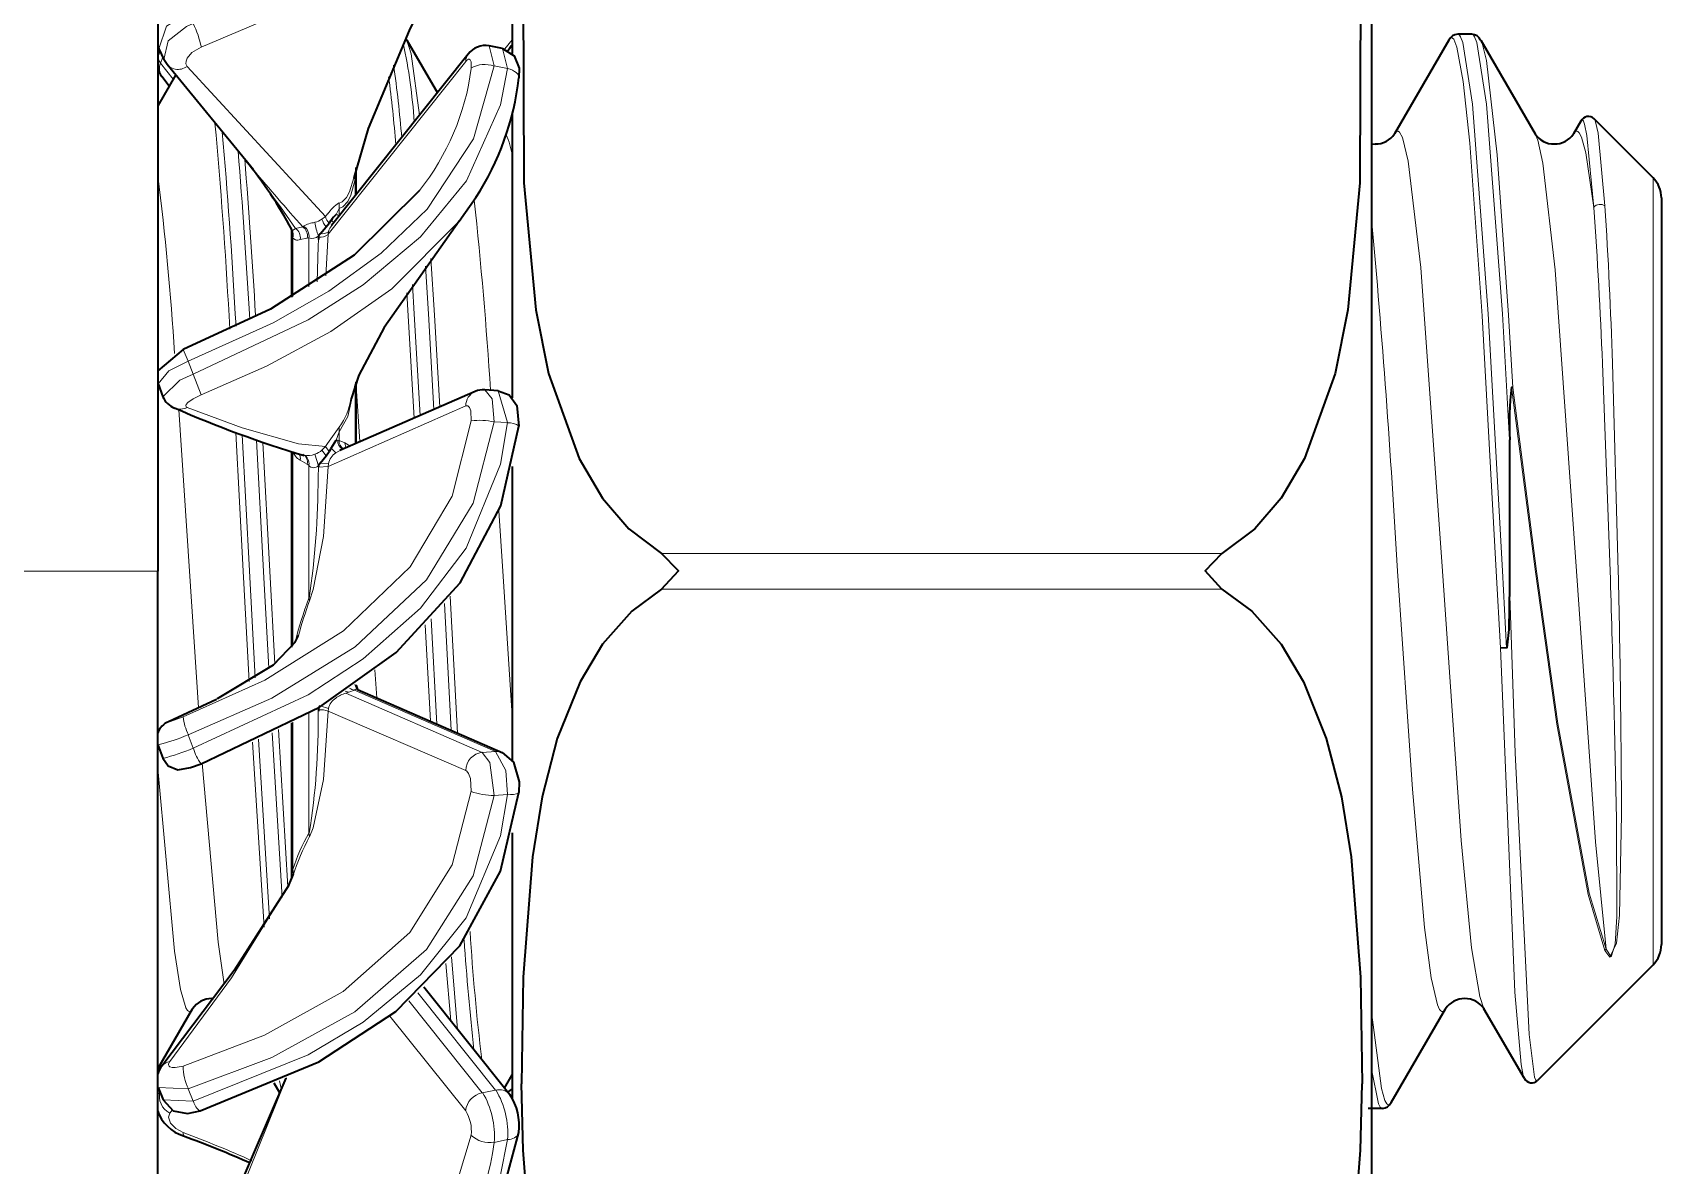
# Model space of a CAD drawing. Extents: x 291 to 828, y 188 to 662.
# Drawn here: x 430.152 to 434.702, y 358.182 to 361.345 of the extents above; entities that cross this region are included whole.
import ezdxf

# ---------------------------------------------------------------- set-up
doc = ezdxf.new("R2010")
doc.units = 0

msp = doc.modelspace()

# ---------------------------------------------------------------- linework, layer by layer
at = {"color": 7, "lineweight": 35, "ltscale": 0.125}
msp.add_line((430.502, 364.8408), (430.502, 359.8408), dxfattribs=at)
at = {"color": 7, "lineweight": 35, "ltscale": 0.097886}
msp.add_line((433.8918, 362.4163), (433.8918, 358.5008), dxfattribs=at)
at = {"color": 7, "lineweight": 35, "ltscale": 0.016497}
msp.add_line((431.4919, 361.9468), (431.4919, 361.287), dxfattribs=at)
at = {"color": 7, "lineweight": 35, "ltscale": 0.000153009}
msp.add_line((431.1936, 361.3295), (431.1971, 361.3245), dxfattribs=at)
at = {"color": 7, "lineweight": 35, "ltscale": 0.004267}
msp.add_line((431.1971, 361.3245), (431.2827, 361.1768), dxfattribs=at)
at = {"color": 7, "lineweight": 13, "ltscale": 0.000830007}
msp.add_line((431.4711, 361.2995), (431.4918, 361.3254), dxfattribs=at)
at = {"color": 7, "lineweight": 35, "ltscale": 0.007572}
for p, q in [((434.1084, 361.3245), (433.9563, 361.0625)), ((434.1971, 361.3245), (434.3491, 361.0625)), ((433.9471, 358.3572), (434.0991, 358.6191))]:
    msp.add_line(p, q, dxfattribs=at)
at = {"color": 7, "lineweight": 35, "ltscale": 0.000983429}
for p, q in [((434.1724, 361.3408), (434.1331, 361.3408)), ((433.9224, 358.3408), (433.8831, 358.3408))]:
    msp.add_line(p, q, dxfattribs=at)
at = {"color": 7, "lineweight": 35, "ltscale": 0.000223597}
msp.add_line((430.5019, 361.3084), (430.5051, 361.3), dxfattribs=at)
at = {"color": 7, "lineweight": 35, "ltscale": 0.000307578}
msp.add_line((430.5029, 361.2825), (430.5074, 361.2939), dxfattribs=at)
at = {"color": 7, "lineweight": 35, "ltscale": 0.000822419}
msp.add_line((430.5051, 361.3), (430.5188, 361.2701), dxfattribs=at)
at = {"color": 7, "lineweight": 13, "ltscale": 0.000435655}
msp.add_line((430.5093, 361.2602), (430.5159, 361.2764), dxfattribs=at)
at = {"color": 7, "lineweight": 35, "ltscale": 0.015311}
msp.add_line((431.3691, 361.2849), (430.9871, 360.8062), dxfattribs=at)
at = {"color": 7, "lineweight": 13, "ltscale": 0.001454}
msp.add_line((431.4416, 361.2521), (431.4272, 361.3085), dxfattribs=at)
at = {"color": 7, "lineweight": 35, "ltscale": 0.000950123}
msp.add_line((431.4645, 361.3011), (431.4272, 361.3085), dxfattribs=at)
at = {"color": 7, "lineweight": 13, "ltscale": 0.001444}
msp.add_line((431.4645, 361.3011), (431.4791, 361.2452), dxfattribs=at)
at = {"color": 7, "lineweight": 35, "ltscale": 0.000199221}
msp.add_line((431.4797, 361.2957), (431.4847, 361.3019), dxfattribs=at)
at = {"color": 7, "lineweight": 35, "ltscale": 0.000235386}
msp.add_line((431.4847, 361.3019), (431.4901, 361.3096), dxfattribs=at)
at = {"color": 7, "lineweight": 35, "ltscale": 0.002467}
msp.add_line((430.5515, 361.2265), (430.502, 361.1412), dxfattribs=at)
at = {"color": 7, "lineweight": 13, "ltscale": 0.001435}
msp.add_line((430.5093, 361.2602), (430.545, 361.2153), dxfattribs=at)
at = {"color": 7, "lineweight": 35, "ltscale": 0.00041415}
msp.add_line((430.5275, 361.256), (430.5188, 361.2701), dxfattribs=at)
at = {"color": 7, "lineweight": 35, "ltscale": 0.009516}
msp.add_line((430.7693, 360.9621), (430.5275, 361.256), dxfattribs=at)
at = {"color": 7, "lineweight": 13, "ltscale": 0.014235}
msp.add_line((430.97, 360.8318), (430.5841, 361.2504), dxfattribs=at)
at = {"color": 7, "lineweight": 13, "ltscale": 0.015422}
msp.add_line((431.3618, 361.2647), (430.9777, 360.782), dxfattribs=at)
at = {"color": 7, "lineweight": 13, "ltscale": 0.000951874}
msp.add_line((431.4791, 361.2452), (431.4416, 361.2521), dxfattribs=at)
at = {"color": 7, "lineweight": 35, "ltscale": 0.000841918}
msp.add_line((430.5338, 361.1959), (430.5132, 361.2225), dxfattribs=at)
at = {"color": 7, "lineweight": 35, "ltscale": 0.01981}
msp.add_line((431.4919, 361.1177), (431.4919, 360.3253), dxfattribs=at)
at = {"color": 7, "lineweight": 35, "ltscale": 0.001035}
msp.add_line((434.4772, 361.0984), (434.4564, 361.0626), dxfattribs=at)
at = {"color": 7, "lineweight": 35, "ltscale": 0.005815}
msp.add_line((434.6786, 360.94), (434.5141, 361.1044), dxfattribs=at)
at = {"color": 7, "lineweight": 35, "ltscale": 0.000273267}
msp.add_line((433.8918, 361.035), (433.9027, 361.0341), dxfattribs=at)
at = {"color": 7, "lineweight": 13, "ltscale": 0.000791498}
msp.add_line((431.0553, 360.9663), (431.0531, 360.9348), dxfattribs=at)
at = {"color": 7, "lineweight": 35, "ltscale": 0.001897}
msp.add_line((431.0559, 360.8927), (431.0559, 360.9686), dxfattribs=at)
at = {"color": 7, "lineweight": 13, "ltscale": 0.001141}
msp.add_line((431.0531, 360.8891), (431.0531, 360.9348), dxfattribs=at)
at = {"color": 7, "lineweight": 13, "ltscale": 0.014304}
msp.add_line((434.6786, 360.94), (434.6786, 360.3678), dxfattribs=at)
at = {"color": 7, "lineweight": 13, "ltscale": 0.000378419}
msp.add_line((431.0081, 360.8539), (431.008, 360.8691), dxfattribs=at)
at = {"color": 7, "lineweight": 35, "ltscale": 0.002025}
msp.add_line((431.3438, 360.8185), (431.3903, 360.8848), dxfattribs=at)
at = {"color": 7, "lineweight": 35, "ltscale": 0.013569}
msp.add_line((434.702, 360.8834), (434.702, 360.3407), dxfattribs=at)
at = {"color": 7, "lineweight": 13, "ltscale": 0.000305745}
msp.add_line((430.97, 360.8318), (430.9604, 360.8242), dxfattribs=at)
at = {"color": 7, "lineweight": 13, "ltscale": 0.000227821}
msp.add_line((430.9757, 360.8388), (430.97, 360.8318), dxfattribs=at)
at = {"color": 7, "lineweight": 35, "ltscale": 0.000201696}
msp.add_line((430.9855, 360.8201), (430.9809, 360.8134), dxfattribs=at)
at = {"color": 7, "lineweight": 13, "ltscale": 0.000252267}
msp.add_line((430.9858, 360.8206), (430.9944, 360.8154), dxfattribs=at)
at = {"color": 7, "lineweight": 13, "ltscale": 0.000459065}
msp.add_line((431.0081, 360.8539), (431.0003, 360.8373), dxfattribs=at)
at = {"color": 7, "lineweight": 13, "ltscale": 0.000101359}
msp.add_line((431.0003, 360.8373), (431.0041, 360.8359), dxfattribs=at)
at = {"color": 7, "lineweight": 13, "ltscale": 0.000125598}
msp.add_line((431.0081, 360.8329), (431.0041, 360.8359), dxfattribs=at)
at = {"color": 7, "lineweight": 13, "ltscale": 0.000527191}
msp.add_line((431.0081, 360.8329), (431.0081, 360.8539), dxfattribs=at)
at = {"color": 7, "lineweight": 13, "ltscale": 4.77797e-05}
msp.add_line((430.8757, 360.7953), (430.8769, 360.7939), dxfattribs=at)
at = {"color": 7, "lineweight": 35, "ltscale": 4.92199e-05}
msp.add_line((430.8763, 360.7935), (430.8757, 360.7953), dxfattribs=at)
at = {"color": 7, "lineweight": 35, "ltscale": 0.001056}
msp.add_line((430.8759, 360.7525), (430.8759, 360.7947), dxfattribs=at)
at = {"color": 7, "lineweight": 13, "ltscale": 0.000565614}
msp.add_line((430.876, 360.7939), (430.8788, 360.7714), dxfattribs=at)
at = {"color": 7, "lineweight": 13, "ltscale": 8.27816e-05}
msp.add_line((430.8769, 360.7939), (430.8801, 360.7933), dxfattribs=at)
at = {"color": 7, "lineweight": 13, "ltscale": 0.00021795}
msp.add_line((430.8788, 360.7714), (430.886, 360.7666), dxfattribs=at)
at = {"color": 7, "lineweight": 13, "ltscale": 0.004079}
msp.add_line((430.8788, 360.6082), (430.8788, 360.7714), dxfattribs=at)
at = {"color": 7, "lineweight": 13, "ltscale": 0.000202012}
msp.add_line((430.8863, 360.7985), (430.8801, 360.7933), dxfattribs=at)
at = {"color": 7, "lineweight": 13, "ltscale": 0.000516212}
msp.add_line((430.9065, 360.803), (430.8863, 360.7985), dxfattribs=at)
at = {"color": 7, "lineweight": 13, "ltscale": 0.000493921}
msp.add_line((430.9192, 360.7715), (430.8998, 360.7675), dxfattribs=at)
at = {"color": 7, "lineweight": 13, "ltscale": 6.43091e-05}
msp.add_line((430.9084, 360.8047), (430.9065, 360.803), dxfattribs=at)
at = {"color": 7, "lineweight": 13, "ltscale": 0.000117525}
msp.add_line((430.9238, 360.7722), (430.9192, 360.7715), dxfattribs=at)
at = {"color": 7, "lineweight": 13, "ltscale": 0.003419}
msp.add_line((430.9238, 360.7722), (430.9238, 360.6354), dxfattribs=at)
at = {"color": 7, "lineweight": 35, "ltscale": 0.000187188}
msp.add_line((430.9556, 360.7835), (430.9509, 360.7777), dxfattribs=at)
at = {"color": 7, "lineweight": 35, "ltscale": 9.61304e-05}
msp.add_line((430.951, 360.7773), (430.951, 360.7735), dxfattribs=at)
at = {"color": 7, "lineweight": 35, "ltscale": 0.000153351}
msp.add_line((430.951, 360.7735), (430.951, 360.7673), dxfattribs=at)
at = {"color": 7, "lineweight": 35, "ltscale": 0.000635046}
msp.add_line((430.9556, 360.7835), (430.9722, 360.8027), dxfattribs=at)
at = {"color": 7, "lineweight": 13, "ltscale": 0.002902}
msp.add_line((430.9777, 360.782), (430.9715, 360.6661), dxfattribs=at)
at = {"color": 7, "lineweight": 35, "ltscale": 0.000344952}
msp.add_line((430.9722, 360.8027), (430.9809, 360.8134), dxfattribs=at)
at = {"color": 7, "lineweight": 13, "ltscale": 0.000172228}
msp.add_line((430.9777, 360.782), (430.9785, 360.7889), dxfattribs=at)
at = {"color": 7, "lineweight": 35, "ltscale": 0.003648}
msp.add_line((430.8759, 360.6066), (430.8759, 360.7525), dxfattribs=at)
at = {"color": 7, "lineweight": 13, "ltscale": 0.002485}
msp.add_line((430.95, 360.7489), (430.9467, 360.6496), dxfattribs=at)
at = {"color": 7, "lineweight": 13, "ltscale": 0.000458578}
msp.add_line((430.9503, 360.7673), (430.95, 360.749), dxfattribs=at)
at = {"color": 7, "lineweight": 13, "ltscale": 0.003323}
msp.add_line((431.2494, 360.6926), (431.2576, 360.56), dxfattribs=at)
at = {"color": 7, "lineweight": 13, "ltscale": 0.003958}
msp.add_line((431.2649, 360.714), (431.2749, 360.556), dxfattribs=at)
at = {"color": 7, "lineweight": 13, "ltscale": 0.002055}
msp.add_line((431.2132, 360.642), (431.2183, 360.56), dxfattribs=at)
at = {"color": 7, "lineweight": 13, "ltscale": 0.001611}
msp.add_line((431.197, 360.6187), (431.201, 360.5544), dxfattribs=at)
at = {"color": 7, "lineweight": 13, "ltscale": 0.000933258}
msp.add_line((430.701, 360.5544), (430.7032, 360.5171), dxfattribs=at)
at = {"color": 7, "lineweight": 13, "ltscale": 0.00087282}
msp.add_line((430.7183, 360.56), (430.7203, 360.5251), dxfattribs=at)
at = {"color": 7, "lineweight": 13, "ltscale": 0.000408141}
msp.add_line((430.7576, 360.56), (430.7586, 360.5437), dxfattribs=at)
at = {"color": 7, "lineweight": 13, "ltscale": 0.007148}
msp.add_line((431.201, 360.5544), (431.2175, 360.2689), dxfattribs=at)
at = {"color": 7, "lineweight": 13, "ltscale": 0.007102}
msp.add_line((431.2183, 360.56), (431.2346, 360.2764), dxfattribs=at)
at = {"color": 7, "lineweight": 13, "ltscale": 0.006684}
msp.add_line((431.2576, 360.56), (431.273, 360.2931), dxfattribs=at)
at = {"color": 7, "lineweight": 13, "ltscale": 0.006401}
msp.add_line((431.2749, 360.556), (431.2898, 360.3004), dxfattribs=at)
at = {"color": 7, "lineweight": 13, "ltscale": 0.017866}
msp.add_line((434.201, 360.5544), (434.2407, 359.8408), dxfattribs=at)
at = {"color": 7, "lineweight": 13, "ltscale": 0.017982}
msp.add_line((434.2183, 360.56), (434.258, 359.8418), dxfattribs=at)
at = {"color": 7, "lineweight": 13, "ltscale": 0.008814}
msp.add_line((434.2576, 360.56), (434.2777, 360.208), dxfattribs=at)
at = {"color": 7, "lineweight": 13, "ltscale": 0.005044}
msp.add_line((434.2749, 360.556), (434.2867, 360.3546), dxfattribs=at)
at = {"color": 7, "lineweight": 35, "ltscale": 0.002309}
msp.add_line((430.5725, 360.4606), (430.502, 360.401), dxfattribs=at)
at = {"color": 7, "lineweight": 13, "ltscale": 0.000901114}
msp.add_line((430.5725, 360.4606), (430.5868, 360.4275), dxfattribs=at)
at = {"color": 7, "lineweight": 13, "ltscale": 0.000960016}
msp.add_line((430.5868, 360.4275), (430.6008, 360.3918), dxfattribs=at)
at = {"color": 7, "lineweight": 13, "ltscale": 0.014527}
msp.add_line((434.5374, 360.4215), (434.5587, 359.8408), dxfattribs=at)
at = {"color": 7, "lineweight": 13, "ltscale": 0.014524}
msp.add_line((434.5653, 360.4221), (434.5814, 359.8414), dxfattribs=at)
at = {"color": 7, "lineweight": 35, "ltscale": 0.000960388}
msp.add_line((430.5025, 360.3643), (430.5162, 360.3284), dxfattribs=at)
at = {"color": 7, "lineweight": 13, "ltscale": 0.001549}
msp.add_line((430.6008, 360.3918), (430.6232, 360.334), dxfattribs=at)
at = {"color": 7, "lineweight": 13, "ltscale": 0.004176}
msp.add_line((431.0531, 360.1974), (431.0531, 360.3644), dxfattribs=at)
at = {"color": 7, "lineweight": 35, "ltscale": 0.004278}
msp.add_line((431.0559, 360.1986), (431.0559, 360.3697), dxfattribs=at)
at = {"color": 7, "lineweight": 13, "ltscale": 0.040654}
msp.add_line((434.6786, 360.3678), (434.6786, 358.7416), dxfattribs=at)
at = {"color": 7, "lineweight": 35, "ltscale": 0.010312}
msp.add_line((431.3882, 360.3431), (431.01, 360.1786), dxfattribs=at)
at = {"color": 7, "lineweight": 13, "ltscale": 0.003886}
msp.add_line((431.0664, 360.2032), (431.0557, 360.3582), dxfattribs=at)
at = {"color": 7, "lineweight": 35, "ltscale": 0.000922991}
msp.add_line((431.4522, 360.3453), (431.4154, 360.3478), dxfattribs=at)
at = {"color": 7, "lineweight": 13, "ltscale": 0.002318}
msp.add_line((431.4526, 360.3452), (431.4791, 360.2564), dxfattribs=at)
at = {"color": 7, "lineweight": 13, "ltscale": 0.012998}
msp.add_line((434.3499, 359.8398), (434.2835, 360.3555), dxfattribs=at)
at = {"color": 7, "lineweight": 35, "ltscale": 8.35271e-05}
msp.add_line((434.2867, 360.3546), (434.2835, 360.3555), dxfattribs=at)
at = {"color": 7, "lineweight": 13, "ltscale": 0.01295}
msp.add_line((434.353, 359.8408), (434.2867, 360.3546), dxfattribs=at)
at = {"color": 7, "lineweight": 35, "ltscale": 0.038561}
msp.add_line((434.702, 360.3407), (434.702, 358.7982), dxfattribs=at)
at = {"color": 7, "lineweight": 13, "ltscale": 0.011302}
msp.add_line((430.5902, 359.8408), (430.5603, 360.2919), dxfattribs=at)
at = {"color": 7, "lineweight": 13, "ltscale": 0.010489}
msp.add_line((431.3618, 360.3026), (430.9777, 360.1338), dxfattribs=at)
at = {"color": 7, "lineweight": 13, "ltscale": 0.009703}
msp.add_line((430.7198, 360.2284), (430.7407, 359.8408), dxfattribs=at)
at = {"color": 7, "lineweight": 13, "ltscale": 0.001405}
msp.add_line((431.008, 360.2437), (430.9757, 360.1976), dxfattribs=at)
at = {"color": 7, "lineweight": 13, "ltscale": 0.000611602}
msp.add_line((431.0081, 360.2299), (431.0003, 360.2068), dxfattribs=at)
at = {"color": 7, "lineweight": 13, "ltscale": 0.000342561}
msp.add_line((431.0081, 360.2299), (431.008, 360.2437), dxfattribs=at)
at = {"color": 7, "lineweight": 13, "ltscale": 0.000605011}
msp.add_line((431.0081, 360.2057), (431.0081, 360.2299), dxfattribs=at)
at = {"color": 7, "lineweight": 13, "ltscale": 0.000937521}
msp.add_line((431.4791, 360.2564), (431.4416, 360.2584), dxfattribs=at)
at = {"color": 7, "lineweight": 13, "ltscale": 0.009511}
msp.add_line((430.7376, 360.2216), (430.758, 359.8418), dxfattribs=at)
at = {"color": 7, "lineweight": 13, "ltscale": 0.00919}
msp.add_line((430.7778, 360.2069), (430.7975, 359.8399), dxfattribs=at)
at = {"color": 7, "lineweight": 13, "ltscale": 0.009011}
msp.add_line((430.7953, 360.2007), (430.8148, 359.8408), dxfattribs=at)
at = {"color": 7, "lineweight": 13, "ltscale": 0.000345878}
msp.add_line((430.97, 360.1891), (430.9604, 360.1791), dxfattribs=at)
at = {"color": 7, "lineweight": 13, "ltscale": 0.00048813}
msp.add_line((430.9722, 360.1635), (430.9604, 360.1791), dxfattribs=at)
at = {"color": 7, "lineweight": 13, "ltscale": 0.000257942}
msp.add_line((430.9757, 360.1976), (430.97, 360.1891), dxfattribs=at)
at = {"color": 7, "lineweight": 13, "ltscale": 0.000427672}
msp.add_line((430.9809, 360.1758), (430.97, 360.1891), dxfattribs=at)
at = {"color": 7, "lineweight": 35, "ltscale": 0.000229391}
msp.add_line((430.9855, 360.1838), (430.9809, 360.1758), dxfattribs=at)
at = {"color": 7, "lineweight": 35, "ltscale": 0.000663638}
msp.add_line((430.9858, 360.1844), (431.0002, 360.2067), dxfattribs=at)
at = {"color": 7, "lineweight": 13, "ltscale": 0.000449459}
msp.add_line((430.9858, 360.1844), (430.9987, 360.1719), dxfattribs=at)
at = {"color": 7, "lineweight": 13, "ltscale": 0.00043142}
msp.add_line((430.9987, 360.1719), (431.014, 360.1801), dxfattribs=at)
at = {"color": 7, "lineweight": 13, "ltscale": 9.53674e-05}
msp.add_line((431.0003, 360.2068), (431.0041, 360.2068), dxfattribs=at)
at = {"color": 7, "lineweight": 13, "ltscale": 0.000102328}
msp.add_line((431.0081, 360.2057), (431.0041, 360.2068), dxfattribs=at)
at = {"color": 7, "lineweight": 13, "ltscale": 0.000433084}
msp.add_line((431.0081, 360.2057), (431.0243, 360.1997), dxfattribs=at)
at = {"color": 7, "lineweight": 13, "ltscale": 0.000408322}
msp.add_line((431.0243, 360.1997), (431.0381, 360.191), dxfattribs=at)
at = {"color": 7, "lineweight": 13, "ltscale": 0.000347523}
msp.add_line((431.0243, 360.1997), (431.0275, 360.1862), dxfattribs=at)
at = {"color": 7, "lineweight": 35, "ltscale": 0.010194}
msp.add_line((434.2777, 360.208), (434.2777, 359.8002), dxfattribs=at)
at = {"color": 7, "lineweight": 35, "ltscale": 0.000431824}
msp.add_line((430.8759, 360.1574), (430.8759, 360.1747), dxfattribs=at)
at = {"color": 7, "lineweight": 35, "ltscale": 0.013218}
msp.add_line((430.8759, 359.6287), (430.8759, 360.1574), dxfattribs=at)
at = {"color": 7, "lineweight": 13, "ltscale": 0.000342733}
msp.add_line((430.8788, 360.174), (430.886, 360.1624), dxfattribs=at)
at = {"color": 7, "lineweight": 13, "ltscale": 0.013543}
msp.add_line((430.8788, 359.6323), (430.8788, 360.174), dxfattribs=at)
at = {"color": 7, "lineweight": 13, "ltscale": 0.000565509}
msp.add_line((430.9192, 360.1399), (430.8998, 360.1516), dxfattribs=at)
at = {"color": 7, "lineweight": 13, "ltscale": 0.000138395}
msp.add_line((430.9238, 360.1369), (430.9192, 360.1399), dxfattribs=at)
at = {"color": 7, "lineweight": 13, "ltscale": 0.009286}
msp.add_line((430.9238, 360.1369), (430.9238, 359.7654), dxfattribs=at)
at = {"color": 7, "lineweight": 13, "ltscale": 0.000842258}
msp.add_line((430.951, 360.1358), (430.9405, 360.1678), dxfattribs=at)
at = {"color": 7, "lineweight": 13, "ltscale": 0.000683704}
msp.add_line((430.9504, 360.1315), (430.9777, 360.1338), dxfattribs=at)
at = {"color": 7, "lineweight": 35, "ltscale": 0.000198681}
msp.add_line((430.9556, 360.1427), (430.9509, 360.1363), dxfattribs=at)
at = {"color": 7, "lineweight": 35, "ltscale": 0.000107574}
msp.add_line((430.951, 360.1358), (430.951, 360.1315), dxfattribs=at)
at = {"color": 7, "lineweight": 35, "ltscale": 0.000664983}
msp.add_line((430.9556, 360.1427), (430.9722, 360.1635), dxfattribs=at)
at = {"color": 7, "lineweight": 13, "ltscale": 0.000574625}
msp.add_line((430.9556, 360.1427), (430.9785, 360.1414), dxfattribs=at)
at = {"color": 7, "lineweight": 35, "ltscale": 0.000377828}
msp.add_line((430.9722, 360.1635), (430.9809, 360.1758), dxfattribs=at)
at = {"color": 7, "lineweight": 13, "ltscale": 0.000191927}
msp.add_line((430.9777, 360.1338), (430.9785, 360.1414), dxfattribs=at)
at = {"color": 7, "lineweight": 35, "ltscale": 0.020536}
msp.add_line((431.4919, 360.1339), (431.4919, 359.3124), dxfattribs=at)
at = {"color": 7, "lineweight": 13, "ltscale": 0.000687469}
msp.add_line((430.9504, 360.1315), (430.95, 360.104), dxfattribs=at)
at = {"color": 7, "lineweight": 13, "ltscale": 0.00422}
msp.add_line((431.4652, 359.8408), (431.4543, 360.0093), dxfattribs=at)
at = {"color": 7, "lineweight": 13, "ltscale": 0.039131}
for p, q in [((433.4745, 359.8908), (431.9092, 359.8908)), ((433.4745, 359.7908), (431.9092, 359.7908))]:
    msp.add_line(p, q, dxfattribs=at)
at = {"color": 7, "lineweight": 13, "ltscale": 0.075}
msp.add_line((427.502, 359.8408), (430.502, 359.8408), dxfattribs=at)
at = {"color": 7, "lineweight": 35}
msp.add_line((430.502, 294.0808), (430.502, 359.8408), dxfattribs=at)
at = {"color": 7, "lineweight": 13, "ltscale": 0.009539}
msp.add_line((430.6153, 359.4601), (430.5902, 359.8408), dxfattribs=at)
at = {"color": 7, "lineweight": 13, "ltscale": 0.007695}
msp.add_line((430.7407, 359.8408), (430.7572, 359.5335), dxfattribs=at)
at = {"color": 7, "lineweight": 13, "ltscale": 0.007459}
msp.add_line((430.758, 359.8418), (430.7739, 359.5438), dxfattribs=at)
at = {"color": 7, "lineweight": 13, "ltscale": 0.006759}
msp.add_line((430.7975, 359.8399), (430.8119, 359.5699), dxfattribs=at)
at = {"color": 7, "lineweight": 13, "ltscale": 0.006461}
msp.add_line((430.8148, 359.8408), (430.8286, 359.5827), dxfattribs=at)
at = {"color": 7, "lineweight": 13, "ltscale": 0.010116}
msp.add_line((431.4919, 359.4371), (431.4652, 359.8408), dxfattribs=at)
at = {"color": 7, "lineweight": 13, "ltscale": 0.005346}
msp.add_line((434.2521, 359.6273), (434.2407, 359.8408), dxfattribs=at)
at = {"color": 7, "lineweight": 13, "ltscale": 0.00539}
msp.add_line((434.2695, 359.6265), (434.258, 359.8418), dxfattribs=at)
at = {"color": 7, "lineweight": 13, "ltscale": 0.009569}
msp.add_line((431.3185, 359.7713), (431.3393, 359.3891), dxfattribs=at)
at = {"color": 7, "lineweight": 13, "ltscale": 0.000190498}
msp.add_line((430.9238, 359.7654), (430.9254, 359.758), dxfattribs=at)
at = {"color": 7, "lineweight": 13, "ltscale": 0.008865}
msp.add_line((431.3022, 359.7509), (431.3213, 359.3969), dxfattribs=at)
at = {"color": 7, "lineweight": 13, "ltscale": 0.006729}
msp.add_line((431.2487, 359.6909), (431.2634, 359.4221), dxfattribs=at)
at = {"color": 7, "lineweight": 13, "ltscale": 0.007359}
msp.add_line((431.2651, 359.7083), (431.281, 359.4144), dxfattribs=at)
at = {"color": 7, "lineweight": 35, "ltscale": 0.000433839}
msp.add_line((434.2695, 359.6265), (434.2521, 359.6273), dxfattribs=at)
at = {"color": 7, "lineweight": 13, "ltscale": 0.001958}
msp.add_line((431.1134, 359.4874), (431.1082, 359.5655), dxfattribs=at)
at = {"color": 7, "lineweight": 13, "ltscale": 0.000267975}
msp.add_line((431.025, 359.5061), (431.0352, 359.5031), dxfattribs=at)
at = {"color": 7, "lineweight": 13, "ltscale": 0.000206565}
msp.add_line((431.0352, 359.5031), (431.0273, 359.5009), dxfattribs=at)
at = {"color": 7, "lineweight": 13, "ltscale": 0.010385}
msp.add_line((431.4082, 359.3351), (431.0273, 359.5009), dxfattribs=at)
at = {"color": 7, "lineweight": 13, "ltscale": 0.000432369}
msp.add_line((431.0352, 359.5031), (431.0515, 359.5091), dxfattribs=at)
at = {"color": 7, "lineweight": 13, "ltscale": 0.010742}
msp.add_line((431.0515, 359.5091), (431.4454, 359.3376), dxfattribs=at)
at = {"color": 7, "lineweight": 35, "ltscale": 5.56946e-05}
msp.add_line((431.0559, 359.522), (431.0559, 359.5242), dxfattribs=at)
at = {"color": 7, "lineweight": 13, "ltscale": 4.65643e-05}
msp.add_line((431.0559, 359.522), (431.0559, 359.5238), dxfattribs=at)
at = {"color": 7, "lineweight": 35, "ltscale": 0.000292925}
msp.add_line((431.0559, 359.522), (431.0595, 359.5108), dxfattribs=at)
at = {"color": 7, "lineweight": 35, "ltscale": 0.011065}
msp.add_line((431.0595, 359.5109), (431.4654, 359.3343), dxfattribs=at)
at = {"color": 7, "lineweight": 35, "ltscale": 0.0037}
msp.add_line((430.5317, 359.4211), (430.6656, 359.4842), dxfattribs=at)
at = {"color": 7, "lineweight": 13, "ltscale": 0.003694}
msp.add_line((430.5351, 359.4225), (430.6687, 359.4857), dxfattribs=at)
at = {"color": 7, "lineweight": 13, "ltscale": 0.000232371}
msp.add_line((430.951, 359.4588), (430.9427, 359.4547), dxfattribs=at)
at = {"color": 7, "lineweight": 35, "ltscale": 0.000195618}
msp.add_line((430.9556, 359.4655), (430.9509, 359.4592), dxfattribs=at)
at = {"color": 7, "lineweight": 35, "ltscale": 0.000106812}
msp.add_line((430.951, 359.4588), (430.951, 359.4545), dxfattribs=at)
at = {"color": 7, "lineweight": 35, "ltscale": 0.000117493}
msp.add_line((430.951, 359.4545), (430.951, 359.4498), dxfattribs=at)
at = {"color": 7, "lineweight": 13, "ltscale": 0.000605574}
msp.add_line((430.9556, 359.4655), (430.9785, 359.4577), dxfattribs=at)
at = {"color": 7, "lineweight": 13, "ltscale": 0.000188137}
msp.add_line((430.9777, 359.4502), (430.9785, 359.4577), dxfattribs=at)
at = {"color": 7, "lineweight": 35, "ltscale": 0.010885}
msp.add_line((430.8759, 358.9824), (430.8759, 359.4178), dxfattribs=at)
at = {"color": 7, "lineweight": 13, "ltscale": 0.010281}
msp.add_line((430.8788, 359.0081), (430.8788, 359.4193), dxfattribs=at)
at = {"color": 7, "lineweight": 13, "ltscale": 0.008352}
msp.add_line((430.9238, 359.4435), (430.9238, 359.1095), dxfattribs=at)
at = {"color": 7, "lineweight": 13, "ltscale": 0.010456}
msp.add_line((431.3618, 359.2848), (430.9777, 359.4502), dxfattribs=at)
at = {"color": 7, "lineweight": 13, "ltscale": 0.000999216}
msp.add_line((430.5868, 359.3839), (430.6008, 359.3465), dxfattribs=at)
at = {"color": 7, "lineweight": 13, "ltscale": 0.012955}
msp.add_line((430.7666, 359.364), (430.7988, 358.8468), dxfattribs=at)
at = {"color": 7, "lineweight": 13, "ltscale": 0.012553}
msp.add_line((430.7834, 359.3717), (430.814, 358.8705), dxfattribs=at)
at = {"color": 7, "lineweight": 13, "ltscale": 0.011524}
msp.add_line((430.8217, 359.3901), (430.8493, 358.93), dxfattribs=at)
at = {"color": 7, "lineweight": 13, "ltscale": 0.010997}
msp.add_line((430.8387, 359.3986), (430.8651, 358.9595), dxfattribs=at)
at = {"color": 7, "lineweight": 35, "ltscale": 0.00099944}
msp.add_line((430.502, 359.3565), (430.5157, 359.3189), dxfattribs=at)
at = {"color": 7, "lineweight": 13, "ltscale": 0.000933699}
msp.add_line((431.4454, 359.3376), (431.4082, 359.3351), dxfattribs=at)
at = {"color": 7, "lineweight": 13, "ltscale": 0.000939293}
msp.add_line((431.4791, 359.2174), (431.4416, 359.2143), dxfattribs=at)
at = {"color": 7, "lineweight": 13, "ltscale": 0.000247467}
msp.add_line((430.9238, 359.1095), (430.9254, 359.0997), dxfattribs=at)
at = {"color": 7, "lineweight": 35, "ltscale": 0.015252}
msp.add_line((431.4919, 359.1109), (431.4919, 358.5008), dxfattribs=at)
at = {"color": 7, "lineweight": 13, "ltscale": 0.000350555}
msp.add_line((430.8788, 359.0081), (430.8768, 358.9942), dxfattribs=at)
at = {"color": 7, "lineweight": 35, "ltscale": 0.000833794}
msp.add_line((430.8675, 358.9641), (430.8807, 358.9947), dxfattribs=at)
at = {"color": 7, "lineweight": 13, "ltscale": 0.00028664}
msp.add_line((430.8768, 358.9942), (430.8761, 358.9827), dxfattribs=at)
at = {"color": 7, "lineweight": 13, "ltscale": 0.000130621}
msp.add_line((434.5474, 358.7856), (434.5442, 358.7814), dxfattribs=at)
at = {"color": 7, "lineweight": 13, "ltscale": 0.004027}
msp.add_line((431.3064, 358.7457), (431.3205, 358.5852), dxfattribs=at)
at = {"color": 7, "lineweight": 13, "ltscale": 0.005082}
msp.add_line((431.3218, 358.7641), (431.3393, 358.5616), dxfattribs=at)
at = {"color": 7, "lineweight": 35, "ltscale": 0.011418}
msp.add_line((434.6786, 358.7416), (434.3556, 358.4187), dxfattribs=at)
at = {"color": 7, "lineweight": 35, "ltscale": 0.009609}
msp.add_line((431.2448, 358.68), (431.4847, 358.3797), dxfattribs=at)
at = {"color": 7, "lineweight": 35, "ltscale": 0.00010688}
msp.add_line((430.6527, 358.6476), (430.657, 358.6474), dxfattribs=at)
at = {"color": 7, "lineweight": 13, "ltscale": 0.008201}
msp.add_line((431.4082, 358.3847), (431.2034, 358.641), dxfattribs=at)
at = {"color": 7, "lineweight": 13, "ltscale": 0.008694}
msp.add_line((431.2284, 358.6637), (431.4454, 358.392), dxfattribs=at)
at = {"color": 7, "lineweight": 35, "ltscale": 0.004837}
msp.add_line((430.502, 358.4518), (430.5991, 358.6191), dxfattribs=at)
at = {"color": 7, "lineweight": 13, "ltscale": 0.008459}
msp.add_line((431.3618, 358.334), (431.1503, 358.5981), dxfattribs=at)
at = {"color": 7, "lineweight": 35, "ltscale": 0.005623}
msp.add_line((434.3193, 358.4246), (434.2063, 358.6191), dxfattribs=at)
at = {"color": 7, "lineweight": 35, "ltscale": 0.003294}
msp.add_line((431.4919, 358.5008), (431.4919, 358.3691), dxfattribs=at)
at = {"color": 7, "lineweight": 35, "ltscale": 0.030886}
msp.add_line((433.8918, 358.5008), (433.8918, 357.2654), dxfattribs=at)
at = {"color": 7, "lineweight": 35, "ltscale": 0.000831729}
msp.add_line((430.8437, 358.3825), (430.827, 358.4113), dxfattribs=at)
at = {"color": 7, "lineweight": 13, "ltscale": 0.000669423}
msp.add_line((430.8417, 358.4178), (430.847, 358.3915), dxfattribs=at)
at = {"color": 7, "lineweight": 35, "ltscale": 0.001066}
msp.add_line((431.4705, 358.3975), (431.4919, 358.4344), dxfattribs=at)
at = {"color": 7, "lineweight": 13, "ltscale": 0.000512821}
msp.add_line((431.479, 358.4121), (431.4893, 358.4298), dxfattribs=at)
at = {"color": 7, "lineweight": 13, "ltscale": 0.0021}
msp.add_line((430.5868, 358.3954), (430.5029, 358.3992), dxfattribs=at)
at = {"color": 7, "lineweight": 35, "ltscale": 0.000932651}
msp.add_line((430.5029, 358.3992), (430.5166, 358.3645), dxfattribs=at)
at = {"color": 7, "lineweight": 13, "ltscale": 0.000203476}
msp.add_line((430.5051, 358.3816), (430.5093, 358.3885), dxfattribs=at)
at = {"color": 7, "lineweight": 13, "ltscale": 0.002107}
msp.add_line((430.5166, 358.3645), (430.6008, 358.3608), dxfattribs=at)
at = {"color": 7, "lineweight": 13, "ltscale": 0.000933072}
msp.add_line((430.5868, 358.3954), (430.6008, 358.3608), dxfattribs=at)
at = {"color": 7, "lineweight": 13, "ltscale": 0.000949374}
msp.add_line((431.4454, 358.392), (431.4082, 358.3847), dxfattribs=at)
at = {"color": 7, "lineweight": 35, "ltscale": 0.000399044}
msp.add_line((431.4796, 358.3859), (431.4925, 358.3953), dxfattribs=at)
at = {"color": 7, "lineweight": 13, "ltscale": 0.000271475}
msp.add_line((430.5351, 358.3275), (430.5417, 358.3361), dxfattribs=at)
at = {"color": 7, "lineweight": 13, "ltscale": 0.000248424}
msp.add_line((430.573, 358.2733), (430.5736, 358.2634), dxfattribs=at)
at = {"color": 7, "lineweight": 13, "ltscale": 0.000956129}
msp.add_line((431.4791, 358.2536), (431.4416, 358.2458), dxfattribs=at)
at = {"color": 7, "lineweight": 35}
for points in [[(431.9092, 362.5408), (431.8261, 362.4799), (431.7443, 362.3869), (431.6814, 362.2822), (431.6178, 362.1241), (431.5758, 361.9609), (431.5484, 361.7932), (431.5223, 361.4576), (431.5244, 360.9257), (431.5579, 360.5706), (431.5933, 360.3937), (431.6784, 360.1555), (431.7442, 360.0449), (431.8177, 359.9596), (431.9092, 359.8908)], [(433.4745, 362.5408), (433.5576, 362.4799), (433.6394, 362.3869), (433.7023, 362.2822), (433.7659, 362.1241), (433.808, 361.9609), (433.8353, 361.7932), (433.8614, 361.4576), (433.8593, 360.9257), (433.8258, 360.5706), (433.7904, 360.3937), (433.7053, 360.1555), (433.6396, 360.0449), (433.566, 359.9596), (433.4745, 359.8908)], [(431.4595, 361.8694), (431.2038, 361.3516), (431.0895, 361.0778), (431.0492, 360.9397)], [(431.4645, 361.3011), (431.4975, 361.2807), (431.5108, 361.246), (431.5104, 361.2186)], [(431.2328, 360.9039), (431.0504, 360.7237), (430.8162, 360.5733), (430.5725, 360.4606)], [(431.3438, 360.8185), (431.134, 360.5221), (431.0638, 360.389), (431.0417, 360.3224)], [(431.4526, 360.3452), (431.4829, 360.3337), (431.5048, 360.3035), (431.5105, 360.2459)], [(430.623, 359.3036), (430.9536, 359.4613), (431.1681, 359.6143), (431.3463, 359.8086), (431.4596, 360.0233), (431.5105, 360.2459)], [(431.9092, 359.7908), (431.9565, 359.8425), (431.9092, 359.8908)], [(433.4745, 359.7908), (433.4273, 359.8425), (433.4745, 359.8908)], [(431.9092, 359.7908), (431.8261, 359.7299), (431.7443, 359.6369), (431.6814, 359.5322), (431.6178, 359.3741), (431.5758, 359.2109), (431.5484, 359.0432), (431.5223, 358.7076), (431.518, 358.4096)], [(433.4745, 359.7908), (433.5576, 359.7299), (433.6394, 359.6369), (433.7023, 359.5322), (433.7659, 359.3741), (433.808, 359.2109), (433.8353, 359.0432), (433.8614, 358.7076), (433.8657, 358.4096)], [(434.2777, 359.8002), (434.2759, 359.6781), (434.2704, 359.627), (434.2695, 359.6265)], [(430.6687, 359.4857), (430.8251, 359.5799), (430.8859, 359.643), (430.8947, 359.6619)], [(430.5157, 359.3189), (430.5307, 359.2976), (430.5581, 359.2862), (430.5934, 359.2929), (430.623, 359.3036)], [(431.4636, 359.335), (431.495, 359.3078), (431.511, 359.2527), (431.5105, 359.223)], [(430.6204, 358.3338), (430.9515, 358.471), (431.1667, 358.6111), (431.3456, 358.7948), (431.4594, 359.0032), (431.5105, 359.223)], [(430.8675, 358.9641), (430.7153, 358.7264), (430.5132, 358.4591)], [(430.8592, 358.4256), (430.7172, 358.0939), (430.5081, 357.6744)], [(431.9092, 357.1408), (431.8261, 357.2017), (431.7443, 357.2947), (431.6814, 357.3994), (431.6178, 357.5575), (431.5758, 357.7207), (431.5484, 357.8884), (431.5223, 358.2241), (431.518, 358.4096)], [(433.4745, 357.1408), (433.5576, 357.2017), (433.6394, 357.2947), (433.7023, 357.3994), (433.7659, 357.5575), (433.808, 357.7207), (433.8353, 357.8884), (433.8614, 358.2241), (433.8657, 358.4096)], [(430.5166, 358.3645), (430.5448, 358.334), (430.5847, 358.3268), (430.6202, 358.3338)], [(430.6158, 357.5397), (430.9468, 357.6396), (431.1624, 357.7495), (431.3428, 357.9011), (431.4584, 358.0799), (431.5104, 358.2733)]]:
    msp.add_lwpolyline(points, dxfattribs=at)
at = {"color": 7, "lineweight": 13}
for points in [[(430.6232, 361.3047), (430.9574, 361.4469), (431.1191, 361.5367), (431.2522, 361.6299), (431.3652, 361.735), (431.4595, 361.8694)], [(430.5868, 361.4004), (430.5264, 361.3628), (430.5051, 361.3)], [(430.5188, 361.2701), (430.5306, 361.3221), (430.5816, 361.3624), (430.6008, 361.3706)], [(431.1971, 361.3245), (431.2094, 361.2857), (431.2332, 361.1147)], [(434.1084, 361.3245), (434.1128, 361.3298), (434.1151, 361.3307), (434.1173, 361.3305), (434.1188, 361.3297), (434.1218, 361.3265), (434.1306, 361.3046), (434.1481, 361.2091), (434.1665, 361.0369), (434.201, 360.5544)], [(434.1331, 361.3408), (434.1346, 361.3405), (434.1377, 361.3382), (434.1408, 361.3336), (434.147, 361.3178), (434.1741, 361.1454), (434.2183, 360.56)], [(434.1724, 361.3408), (434.174, 361.3405), (434.1771, 361.3382), (434.1802, 361.3336), (434.1864, 361.3178), (434.2135, 361.1454), (434.2576, 360.56)], [(434.1971, 361.3245), (434.2025, 361.3119), (434.2131, 361.2674), (434.2435, 361.0036), (434.2749, 360.556)], [(430.5841, 361.2504), (430.5805, 361.2576), (430.5806, 361.2659), (430.5837, 361.2741), (430.5971, 361.2899), (430.6232, 361.3047)], [(431.3771, 361.2447), (431.3768, 361.2636), (431.3743, 361.2691), (431.3715, 361.2708), (431.3693, 361.2707), (431.3645, 361.2677), (431.3618, 361.2647)], [(431.4416, 361.2521), (431.3832, 361.0486), (431.2539, 360.8526), (431.1257, 360.7294), (430.9791, 360.6235), (430.8236, 360.5346), (430.5868, 360.4275)], [(430.6008, 360.3918), (430.9214, 360.5433), (431.0754, 360.6411), (431.2356, 360.775), (431.3637, 360.931), (431.4594, 361.1438), (431.4791, 361.2452)], [(434.5128, 360.8572), (434.4939, 361.058), (434.4874, 361.0899), (434.4841, 361.0983), (434.4826, 361.1004), (434.4807, 361.1013), (434.4795, 361.101), (434.4772, 361.0984)], [(434.5442, 360.8613), (434.525, 361.0647), (434.5183, 361.0958), (434.515, 361.1034), (434.5141, 361.1044)], [(434.0902, 359.8408), (434.0296, 360.6896), (433.9947, 360.9866), (433.9789, 361.0522), (433.9707, 361.0673), (433.9666, 361.07), (433.9625, 361.0695), (433.9584, 361.0657), (433.9563, 361.0625)], [(434.4652, 359.8408), (434.4052, 360.6824), (434.3708, 360.9805), (434.3565, 361.0447), (434.3491, 361.0625)], [(434.5128, 360.8572), (434.4904, 361.0092), (434.4786, 361.0529), (434.472, 361.0657), (434.4687, 361.069), (434.4662, 361.0701), (434.4638, 361.0699), (434.4613, 361.0687), (434.4564, 361.0626)], [(431.008, 360.8691), (431.0168, 360.8725), (431.0292, 360.8846), (431.0376, 360.9005), (431.0492, 360.9397)], [(431.0081, 360.8539), (431.0185, 360.8586), (431.0324, 360.8733), (431.0413, 360.8913), (431.0531, 360.9348)], [(430.6232, 360.334), (430.8053, 360.414), (430.9847, 360.511), (431.1552, 360.6293), (431.3438, 360.8185)], [(430.5868, 360.4275), (430.5328, 360.4006), (430.5025, 360.3643)], [(430.5162, 360.3284), (430.5631, 360.3745), (430.6008, 360.3918)], [(431.0081, 360.2299), (431.0323, 360.2734), (431.0531, 360.3644)], [(430.5841, 360.2985), (430.5811, 360.3006), (430.5801, 360.3035), (430.5813, 360.307), (430.5853, 360.312), (430.6002, 360.3228), (430.6232, 360.334)], [(431.4416, 360.2584), (431.4359, 360.3227), (431.4154, 360.3478)], [(430.97, 360.1891), (430.8948, 360.1969), (430.7378, 360.2415), (430.5841, 360.2985)], [(431.3771, 360.261), (431.3761, 360.2888), (431.3723, 360.2984), (431.368, 360.3025), (431.3656, 360.3032), (431.3618, 360.3026)], [(431.3771, 360.261), (431.3243, 360.0511), (431.2068, 359.853), (431.0208, 359.6743), (430.801, 359.5364), (430.573, 359.4344)], [(431.4416, 360.2584), (431.3829, 360.0307), (431.2528, 359.817), (431.053, 359.6297), (430.8207, 359.487), (430.5868, 359.3839)], [(430.6008, 359.3465), (430.9215, 359.4963), (431.075, 359.5964), (431.2357, 359.738), (431.3628, 359.9052), (431.4588, 360.1399), (431.4791, 360.2564)], [(430.9777, 360.1338), (430.9647, 359.9379), (430.9357, 359.7902), (430.9254, 359.758)], [(434.0991, 358.6191), (434.0951, 358.6137), (434.0931, 358.6122), (434.09, 358.6115), (434.0885, 358.6118), (434.0855, 358.6136), (434.0825, 358.6173), (434.0765, 358.6298), (434.0589, 358.7055), (434.0403, 358.8459), (434.0064, 359.2324), (433.9652, 359.8408)], [(434.2063, 358.6191), (434.1945, 358.653), (434.1719, 358.7895), (434.1426, 359.0893), (434.0902, 359.8408)], [(434.5442, 358.7814), (434.497, 358.938), (434.4095, 359.4138), (434.3499, 359.8398)], [(434.5474, 358.7856), (434.5002, 358.9417), (434.4127, 359.4161), (434.353, 359.8408)], [(434.5474, 358.7856), (434.5179, 359.0857), (434.4652, 359.8408)], [(434.3556, 358.4187), (434.3544, 358.4179), (434.353, 358.418), (434.3512, 358.4197), (434.3477, 358.4283), (434.3323, 358.5469), (434.2939, 359.3342), (434.2777, 359.8002)], [(434.3193, 358.4246), (434.3162, 358.4325), (434.3101, 358.4637), (434.2926, 358.6654), (434.2521, 359.6273)], [(430.573, 359.4344), (430.537, 359.4216), (430.533, 359.4205), (430.5319, 359.4203), (430.5351, 359.4225)], [(430.9777, 359.4502), (430.9646, 359.2593), (430.9356, 359.1243), (430.9254, 359.0997)], [(431.4416, 359.2143), (431.4293, 359.3069), (431.4082, 359.3351)], [(431.4454, 359.3376), (431.4742, 359.2843), (431.4791, 359.2174)], [(430.5991, 358.6191), (430.594, 358.6129), (430.5915, 358.6116), (430.5876, 358.6121), (430.5851, 358.614), (430.58, 358.6217), (430.5649, 358.673), (430.5481, 358.78), (430.5022, 359.2903)], [(430.687, 358.6879), (430.67, 358.805), (430.6261, 359.3049)], [(431.3771, 359.2267), (431.3751, 359.2621), (431.37, 359.276), (431.3647, 359.2829), (431.3618, 359.2848)], [(431.3771, 359.2267), (431.3241, 359.0209), (431.2062, 358.8322), (431.0198, 358.6677), (430.8003, 358.5456), (430.573, 358.4591)], [(431.4416, 359.2143), (431.3828, 358.9901), (431.2522, 358.7848), (431.0521, 358.6106), (430.82, 358.4833), (430.5868, 358.3954)], [(430.6008, 358.3608), (430.9214, 358.4907), (431.0753, 358.5818), (431.236, 358.7138), (431.363, 358.8734), (431.4588, 359.1021), (431.4791, 359.2174)], [(434.5903, 359.1619), (434.5847, 358.8801), (434.5766, 358.802), (434.5582, 358.7629), (434.5442, 358.7814)], [(434.5762, 359.1585), (434.5774, 358.8766), (434.5729, 358.7998), (434.5612, 358.7641), (434.5474, 358.7856)], [(430.5351, 358.4719), (430.7078, 358.7056), (430.8675, 358.9641)], [(433.8921, 358.61), (433.92, 358.3965), (433.9297, 358.3628), (433.9345, 358.3541), (433.9373, 358.3515), (433.9387, 358.351), (433.9415, 358.3512), (433.9434, 358.3524), (433.9471, 358.3572)], [(430.573, 358.4591), (430.5506, 358.4547), (430.5417, 358.455), (430.5353, 358.4572), (430.5332, 358.4589), (430.5316, 358.4622), (430.5317, 358.4651), (430.5351, 358.4719)], [(433.8918, 358.45), (433.9121, 358.3534), (433.9167, 358.3447), (433.919, 358.3422), (433.9213, 358.341), (433.9224, 358.3408)], [(430.5351, 357.6865), (430.7031, 358.033), (430.8613, 358.4265)], [(430.573, 358.2733), (430.552, 358.2848), (430.5371, 358.3001), (430.5315, 358.316), (430.5351, 358.3275)], [(431.3771, 358.2664), (431.3241, 358.0899), (431.2062, 357.9337), (431.053, 357.8217), (430.8746, 357.7379), (430.573, 357.6506)], [(430.6008, 357.5536), (430.9211, 357.6479), (431.0763, 357.7192), (431.2366, 357.8256), (431.3643, 357.9597), (431.4595, 358.1556), (431.4791, 358.2536)]]:
    msp.add_lwpolyline(points, dxfattribs=at)
for centre, radius, start, end in [((430.3484, 361.247), 0.281, 11.8577, 26.0848), ((431.4567, 361.3232), 0.0351, 322.7869, 3.6582), ((430.5286, 361.2788), 0.0265, 177.0244, 224.0762), ((429.6679, 360.9922), 1.5536, 3.8388, 11.9996), ((431.3962, 361.2636), 0.0344, 141.9465, 178.1802), ((430.5443, 361.2444), 0.0382, 155.5964, 215.1466), ((430.5583, 361.284), 0.0416, 211.1942, 307.5351), ((427.9384, 360.788), 3.2555, 4.654, 8.2387), ((430.6914, 361.3353), 0.6919, 321.4559, 352.4769), ((431.415, 361.1831), 0.0733, 68.9348, 121.5983), ((427.3478, 360.7151), 3.8323, 4.7414, 7.6013), ((415.0996, 359.6857), 15.6253, 3.18666, 5.16501), ((413.5755, 359.5936), 17.1699, 3.2265, 4.92456), ((431.2426, 360.9641), 0.2519, 8.6309, 22.5555), ((411.4028, 359.444), 19.3869, 3.30001, 4.64593), ((411.1053, 359.4083), 19.703, 3.33931, 4.61004), ((427.1539, 358.2129), 4.5406, 34.7119, 37.6608), ((434.7634, 364.2634), 5.1817, 219.5758, 221.898), ((422.5522, 359.9472), 8.0121, 3.59437, 7.15762), ((431.0701, 360.9445), 0.0196, 167.6431, 209.8691), ((431.0715, 360.7731), 0.1157, 123.4671, 145.5331), ((419.3729, 359.5814), 12.0825, 3.63129, 6.15704), ((434.5306, 360.8424), 0.0233, 54.2516, 140.2394), ((420.3851, 359.9706), 14.1872, 1.8237, 3.59951), ((431.0772, 360.8334), 0.1381, 187.4637, 203.9539), ((430.9279, 360.8716), 0.0575, 282.6155, 304.3647), ((431.0151, 360.8408), 0.0573, 196.9262, 221.532), ((431.0065, 360.8415), 0.0379, 194.901, 227.5372), ((406.9768, 358.355), 27.0284, 3.15124, 5.24109), ((420.98, 359.8812), 13.5681, 2.28202, 4.12501), ((430.8534, 360.7807), 0.027, 340.0082, 29.323), ((430.8676, 360.7719), 0.0326, 352.1434, 54.8146), ((430.8884, 360.7775), 0.0313, 348.8762, 54.7761), ((430.9512, 360.7231), 0.0925, 96.5905, 117.6607), ((430.8922, 360.7772), 0.032, 351.0638, 59.5201), ((430.9323, 360.7986), 0.028, 252.2617, 311.2794), ((430.9541, 360.8115), 0.0379, 264.3648, 308.6081), ((430.9615, 360.8128), 0.0296, 258.6281, 305.4776), ((431.0211, 360.7785), 0.0439, 138.7061, 166.317), ((430.8915, 360.7876), 0.0218, 255.2463, 292.3683), ((430.8638, 360.3501), 0.1796, 323.5776, 351.1467), ((431.4073, 360.3021), 0.0454, 114.8311, 179.3358), ((430.5638, 360.3377), 0.0441, 249.3532, 297.3644), ((431.3984, 360.0446), 0.2179, 78.5845, 95.6157), ((431.48, 360.199), 0.0566, 56.9466, 90.9649), ((430.9223, 360.2234), 0.0584, 288.1637, 310.7214), ((431.0304, 360.2047), 0.0261, 175.5617, 241.1921), ((431.0359, 360.2051), 0.0278, 178.758, 233.9239), ((430.9156, 360.1862), 0.038, 218.8249, 245.4327), ((430.8701, 360.1561), 0.0301, 351.5047, 26.0504), ((430.8946, 360.1459), 0.0252, 346.3187, 61.733), ((430.8977, 360.1422), 0.0265, 348.4533, 66.1313), ((430.9207, 360.214), 0.05, 258.3503, 293.2737), ((430.9373, 360.1477), 0.0176, 218.8273, 318.9426), ((431.0284, 360.1301), 0.0512, 125.2936, 167.2327), ((428.7028, 360.1003), 2.2467, 351.4262, 0.0941), ((378.2564, 358.0472), 56.3308, 1.13045, 1.82464), ((399.8341, 359.0345), 34.7566, 0.20995, 1.33021), ((432.0673, 359.339), 1.2205, 159.55, 165.6642), ((432.0587, 359.3429), 1.2068, 159.8855, 164.6768), ((431.0649, 359.3886), 0.1183, 108.5176, 123.9673), ((431.054, 359.5365), 0.0275, 233.1417, 264.8296), ((431.0569, 359.504), 0.00742, 69.4213, 136.9449), ((431.0755, 359.5273), 0.023, 185.9598, 237.1496), ((430.9528, 359.375), 0.0794, 71.7063, 91.7218), ((431.0243, 359.4472), 0.047, 122.8546, 167.1225), ((430.7236, 359.4522), 0.1523, 186.7653, 206.5326), ((428.9949, 359.4207), 1.9548, 350.8357, 0.8547), ((430.352, 359.9432), 0.6061, 284.341, 292.7758), ((430.3647, 359.9088), 0.6094, 284.3567, 292.774), ((430.7198, 359.3772), 0.1221, 194.4853, 217.2561), ((431.4141, 359.2835), 0.0522, 96.5199, 178.6686), ((431.4485, 359.2952), 0.0426, 69.1648, 94.1164), ((431.4403, 359.3925), 0.1779, 249.1551, 270.4238), ((431.4898, 359.2616), 0.0446, 256.38, 298.2837), ((431.4345, 358.8232), 0.5856, 150.7334, 161.6063), ((431.5245, 358.7841), 0.6772, 152.2159, 162.1254), ((430.8602, 358.9988), 0.0207, 340.756, 26.564), ((430.8536, 358.989), 0.0238, 336.7933, 12.5808), ((438.03, 359.2621), 6.6697, 183.67171, 186.75746), ((438.8811, 359.3211), 7.5407, 183.87591, 186.21574), ((430.5405, 358.4372), 0.0351, 98.8699, 141.2908), ((430.7227, 358.4603), 0.1502, 180.4423, 205.5263), ((430.5573, 358.3738), 0.0508, 162.8484, 244.4221), ((430.6449, 358.3692), 0.044, 190.7881, 235.1036), ((431.4195, 358.3273), 0.0584, 101.1794, 173.3952), ((431.2012, 358.2634), 0.2409, 355.8165, 30.3715), ((431.4555, 358.3542), 0.039, 41.1853, 104.8743), ((431.2383, 358.2704), 0.2411, 356.0004, 30.4132), ((431.2703, 358.2784), 0.1074, 353.5963, 31.2882), ((429.4493, 355.2542), 3.2214, 65.9023, 69.5842), ((431.482, 358.2863), 0.032, 264.8025, 335.4569), ((431.4291, 358.3223), 0.077, 227.074, 279.2971)]:
    msp.add_arc(centre, radius, start, end, dxfattribs=at)
at = {"color": 7, "lineweight": 35}
for centre, radius, start, end in [((434.1347, 361.3119), 0.0291, 93.2899, 154.5263), ((434.1707, 361.3119), 0.0291, 25.4595, 86.7076), ((431.4173, 361.2501), 0.0593, 80.3303, 144.2332), ((430.5684, 361.2656), 0.07, 197.9494, 218.0139), ((430.7316, 361.3108), 0.7844, 327.1064, 353.2466), ((434.4979, 361.088), 0.0231, 45.4421, 153.5214), ((433.9037, 361.0974), 0.0632, 269.0833, 326.4742), ((434.4017, 361.0974), 0.0632, 213.5255, 270.9181), ((434.4037, 361.0974), 0.0632, 269.0813, 326.4962), ((429.8359, 360.2369), 1.1807, 28.2414, 39.4625), ((434.622, 360.8834), 0.08, 0.0045, 44.9955), ((431.034, 360.7941), 0.0549, 127.9932, 151.1872), ((430.5698, 360.3501), 0.0578, 202.0975, 248.1445), ((431.412, 360.287), 0.061, 87.2269, 112.957), ((435.1444, 360.2538), 0.8671, 173.263, 183.0262), ((431.8013, 363.1483), 3.1141, 246.2801, 253.388), ((430.5504, 359.3731), 0.0513, 111.2908, 160.9283), ((434.622, 358.7982), 0.08, 315.0045, 359.9955), ((430.6517, 358.5843), 0.0632, 89.0819, 146.4745), ((434.1517, 358.5843), 0.0632, 89.0819, 146.4745), ((434.1537, 358.5843), 0.0632, 33.5258, 90.9167), ((430.5684, 358.416), 0.07, 141.9862, 162.0492), ((434.3397, 358.4348), 0.0227, 206.661, 314.7207), ((431.3534, 358.2925), 0.158, 353.0053, 33.5852), ((430.6077, 358.3713), 0.1127, 198.6571, 252.4784), ((433.921, 358.3694), 0.0287, 272.8741, 334.8975), ((429.4122, 355.1205), 3.3506, 66.2587, 69.7163)]:
    msp.add_arc(centre, radius, start, end, dxfattribs=at)
at = {"color": 7, "lineweight": 13}
for centre, major_axis, ratio, start_param, end_param in [((431.4608, 361.2244), (0.0497, -0.0058), 0.480765, 6.283109, 7.534187), ((255.8497, 435.6482), (175.5464, -77.5677), 0.054559, 6.208266, 6.299382)]:
    msp.add_ellipse(centre, major_axis=major_axis, ratio=ratio, start_param=start_param, end_param=end_param, dxfattribs=at)

doc.saveas('drawing.dxf')
